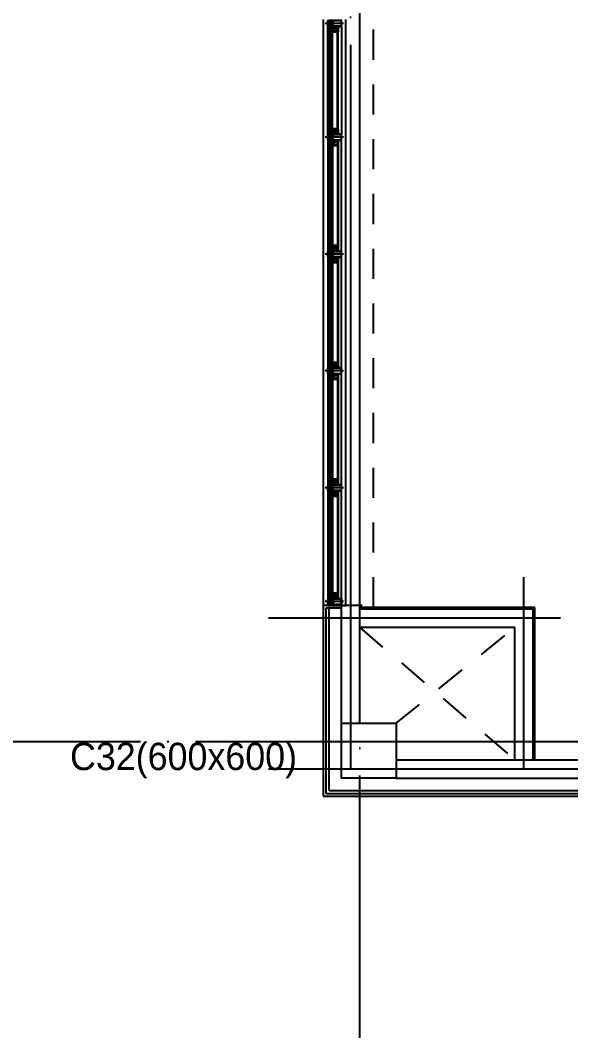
# Model space of a CAD drawing. Header units: millimetres. Extents: x -47382 to 204618, y -51045 to 127155.
# Drawn here: x 16681 to 22713, y 15202 to 26274 of the extents above; entities that cross this region are included whole.
import ezdxf
from ezdxf.enums import TextEntityAlignment as Align

# ---------------------------------------------------------------- set-up
doc = ezdxf.new("R2010")
doc.units = ezdxf.units.MM
doc.header["$LTSCALE"] = 300
doc.header["$MEASUREMENT"] = 0
doc.linetypes.add('CEN', pattern=[62, 60, -1, 0, -1])
doc.linetypes.add('HID', pattern=[2, 1.1, -0.9])
doc.layers.get('0').update_dxf_attribs({"linetype": 'CONTINUOUS'})
doc.layers.get('Defpoints').update_dxf_attribs({"color": 153, "linetype": 'CONTINUOUS'})
for name, color, linetype in [('A-CEN', 1, 'CEN'), ('A-CURTAIN', 4, 'HID'), ('A-FIN-TYP1', 6, 'CONTINUOUS'), ('A-FLOR-FLIN-TYP2', 8, 'CONTINUOUS'), ('A-FLOR-INSL', 8, 'CONTINUOUS'), ('A-OUT-FIN-TYP2', 4, 'CONTINUOUS'), ('A-PS-HID', 5, 'HID'), ('A-ST-AXIS-CEN', 252, 'CEN'), ('A-ST-COL', 2, 'CONTINUOUS'), ('A-ST-CONC', 2, 'CONTINUOUS'), ('A-WALL-MASN', 3, 'CONTINUOUS'), ('A-WIN', 4, 'CONTINUOUS')]:
    doc.layers.add(name, color=color, linetype=linetype)
doc.styles.add('돋움', font='')
doc.styles.get('돋움').set_extended_font_data('Dotum')

# ---------------------------------------------------------------- blocks, each defined once
blk = doc.blocks.new('aw-6400')
at = {"layer": 'A-WIN', "color": 4}
for p, q in [((32, 26), (32, 227)), ((1280, 26), (1280, 227)), ((2560, 26), (2560, 227)), ((3840, 26), (3840, 227)), ((5120, 26), (5120, 227)), ((6367, 26), (6367, 227)), ((1247, 200), (65, 200)), ((1247, 186), (65, 186)), ((87, 177), (85, 153)), ((87, 178), (1225, 178)), ((87, 178), (87, 156)), ((87, 173), (1225, 173)), ((87, 156), (87, 162)), ((87, 161), (1225, 161)), ((87, 156), (1225, 156)), ((104, 146), (104, 148)), ((1187, 148), (112, 148)), ((1225, 173), (1225, 178)), ((1225, 156), (1225, 162)), ((1312, 200), (6335, 200)), ((1312, 186), (6335, 186)), ((1335, 173), (1335, 178)), ((3785, 178), (1335, 178)), ((2505, 173), (1335, 173)), ((1335, 156), (1335, 162)), ((2505, 161), (1335, 161)), ((2505, 156), (1335, 156)), ((1373, 148), (2496, 148)), ((2505, 173), (2505, 178)), ((2505, 156), (2505, 162)), ((2615, 173), (2615, 178)), ((3785, 173), (2615, 173)), ((2615, 156), (2615, 162)), ((3785, 161), (2615, 161)), ((3785, 156), (2615, 156)), ((2624, 148), (3747, 148)), ((3785, 173), (3785, 178)), ((3785, 156), (3785, 162)), ((5065, 178), (3895, 178)), ((3895, 173), (3895, 178)), ((5065, 173), (3895, 173)), ((3895, 156), (3895, 162)), ((5065, 161), (3895, 161)), ((5065, 156), (3895, 156)), ((3933, 148), (5027, 148)), ((5065, 173), (5065, 178)), ((5065, 156), (5065, 162)), ((6313, 178), (5175, 178)), ((5175, 173), (5175, 178)), ((6313, 173), (5175, 173)), ((5175, 156), (5175, 162)), ((6313, 161), (5175, 161)), ((6313, 156), (5175, 156)), ((5213, 148), (6288, 148)), ((6296, 146), (6296, 148)), ((6313, 178), (6313, 156)), ((6313, 177), (6315, 153)), ((6313, 156), (6313, 162)), ((6405, 50), (6405, 200)), ((6410, 200), (6410, 0)), ((6410, 50), (6410, 200)), ((6410, 0), (-10, 0)), ((65, 50), (1247, 50)), ((1187, 90), (85, 90)), ((1187, 93), (125, 93)), ((1187, 85), (125, 85)), ((6335, 50), (1312, 50)), ((1373, 93), (2467, 93)), ((1373, 90), (2467, 90)), ((1373, 85), (2467, 85)), ((2653, 93), (3747, 93)), ((2653, 90), (3747, 90)), ((2653, 85), (3747, 85)), ((3933, 93), (5027, 93)), ((3933, 90), (5027, 90)), ((3933, 85), (5027, 85)), ((5213, 93), (6275, 93)), ((5213, 90), (6315, 90)), ((5213, 85), (6275, 85))]:
    blk.add_line(p, q, dxfattribs=at)
for points in [[(7, 198), (7, 189, 1), (9, 189), (9, 198, -0.414214), (9, 199), (38, 199, -0.414214), (39, 198), (39, 184), (37, 184), (37, 186), (35, 186), (35, 184, 0.414214), (36, 183), (40, 183, 0.414214), (41, 184), (41, 198, -0.414214), (42, 199), (63, 199, -0.414214), (64, 198), (64, 188, -0.414214), (63, 188), (54, 188), (54, 185, 1), (55, 185), (55, 186), (65, 186), (65, 200), (0, 200), (0, 199), (7, 199, -0.414214)], [(0, 146), (9, 146, -1), (9, 145), (8, 145), (8, 143), (14, 143), (14, 145), (13, 145, -1), (13, 146), (16, 146, -0.414214), (17, 145), (17, 143, 0.414214), (18, 143), (26, 143, 0.414214), (26, 143), (26, 157), (26, 158), (26, 158), (26, 185, 0.414214), (25, 186), (12, 186), (12, 185, -1), (10, 185), (10, 186), (0, 186), (0, 188), (5, 188, 0.414214), (5, 189), (5, 197, -1), (7, 197), (7, 189, 0.414214), (7, 188), (38, 188, -0.414214), (39, 187), (39, 185), (37, 185), (37, 186, 0.322823), (37, 186), (29, 186, 0.414214), (28, 186), (28, 170, 0.414214), (29, 169), (37, 169, 0.284079), (37, 169), (37, 170), (39, 170), (39, 162, -0.414214), (38, 161), (36, 161, -1), (36, 163), (36, 163, 0.414214), (37, 164), (37, 166, 0.414214), (36, 167), (29, 167, 0.414214), (28, 166), (28, 164, 0.414214), (29, 163), (29, 163, -1), (29, 161), (29, 161, 0.414214), (28, 161), (28, 154, 0.414214), (29, 154), (29, 154, -1), (29, 152), (29, 152, 0.414214), (28, 152), (28, 149, 0.414214), (29, 148), (36, 148, 0.414214), (37, 149), (37, 152, 0.414214), (36, 152), (36, 152, -1), (36, 154), (38, 154, -0.414214), (39, 153), (39, 143, 0.414214), (39, 143), (48, 143, 0.414214), (49, 143), (49, 144, 0.414214), (48, 145), (47, 145, -1), (47, 146), (52, 146, -1), (52, 145), (51, 145), (51, 143), (57, 143), (57, 145), (56, 145, -1), (56, 146), (65, 146), (65, 50), (0, 50)], [(14, 144, -0.414214), (13, 143), (9, 143, -0.414214), (8, 144), (8, 144, -0.414214), (9, 145), (10, 145, 0.696601), (10, 146), (0, 146), (0, 179, -0.414214), (1, 180), (8, 180), (8, 186), (10, 186), (10, 179, -0.414214), (9, 178), (2, 178), (2, 149), (16, 149), (16, 146), (13, 146, 0.696601), (13, 145), (13, 145, -0.414214), (14, 144)], [(29, 145), (29, 141, -0.414214), (28, 141), (3, 141, 0.414214), (2, 140), (2, 53, 0.414214), (3, 52), (62, 52, 0.414214), (62, 53), (62, 140, 0.414214), (62, 141), (37, 141, -0.414214), (36, 141), (36, 145, 0.414214), (36, 145), (29, 145, 0.414214)], [(51, 144, 0.414214), (52, 143), (56, 143, 0.414214), (57, 144), (57, 144, 0.414214), (56, 145), (55, 145, -0.696601), (55, 146), (65, 146), (65, 179, 0.414214), (64, 180), (57, 180), (57, 186), (55, 186), (55, 179, 0.414214), (56, 178), (63, 178), (63, 149), (49, 149), (49, 146), (52, 146, -0.696601), (52, 145), (52, 145, 0.414214), (51, 144)], [(125, 90), (122, 90, 1), (122, 89), (123, 89), (123, 87), (115, 87), (115, 89), (117, 89, 1), (117, 90), (113, 90), (113, 87), (86, 87, -0.414213), (85, 88), (85, 132, 0.414213), (84, 132), (82, 132, 1), (82, 131), (83, 131), (83, 129, -0.414214), (82, 128), (76, 128, -0.414214), (76, 129), (76, 131), (76, 131, 1), (76, 132), (76, 132), (76, 138), (76, 138, 1), (76, 139), (76, 139), (76, 141, -0.414214), (76, 141), (82, 141, -0.414214), (83, 141), (83, 139), (82, 139, 1), (82, 138), (84, 138, 0.414214), (85, 138), (85, 146), (81, 146, 0.414214), (81, 145), (81, 145, 0.414214), (81, 145), (83, 145), (83, 143), (76, 143), (76, 145), (77, 145, 1), (77, 146), (74, 146), (74, 135), (74, 135), (74, 135), (74, 130, -0.414214), (73, 129), (68, 129), (68, 121), (66, 121, 0.414214), (65, 120, 0.414214), (66, 119), (68, 119), (68, 93), (66, 93, 0.414214), (65, 92, 0.414214), (66, 91), (68, 91), (68, 85), (125, 85)], [(1187, 90), (1191, 90, -1), (1191, 89), (1189, 89), (1189, 87), (1197, 87), (1197, 89), (1196, 89, -1), (1196, 90), (1199, 90), (1199, 87), (1227, 87, 0.414213), (1228, 88), (1228, 132, -0.414213), (1228, 132), (1230, 132, -1), (1230, 131), (1230, 131), (1230, 129, 0.414214), (1230, 128), (1236, 128, 0.414214), (1237, 129), (1237, 131), (1236, 131, -1), (1236, 132), (1237, 132), (1237, 138), (1236, 138, -1), (1236, 139), (1237, 139), (1237, 141, 0.414214), (1236, 141), (1230, 141, 0.414214), (1230, 141), (1230, 139), (1230, 139, -1), (1230, 138), (1228, 138, -0.414214), (1228, 138), (1228, 146), (1231, 146, -0.414214), (1232, 145), (1232, 145, -0.414214), (1231, 145), (1230, 145), (1230, 143), (1237, 143), (1237, 145), (1235, 145, -1), (1235, 146), (1239, 146), (1239, 135), (1239, 135), (1239, 135), (1239, 130, 0.414214), (1239, 129), (1244, 129), (1244, 121), (1246, 121, -0.414214), (1247, 120, -0.414214), (1246, 119), (1244, 119), (1244, 93), (1246, 93, -0.414214), (1247, 92, -0.414214), (1246, 91), (1244, 91), (1244, 85), (1187, 85)], [(1261, 144, -0.414214), (1261, 143), (1256, 143, -0.414214), (1256, 144), (1256, 144, -0.414214), (1256, 145), (1257, 145, 0.696601), (1257, 146), (1247, 146), (1247, 179, -0.414214), (1248, 180), (1255, 180), (1255, 186), (1257, 186), (1257, 179, -0.414214), (1256, 178), (1250, 178), (1250, 149), (1263, 149), (1263, 146), (1260, 146, 0.696601), (1260, 145), (1261, 145, -0.414214), (1261, 144)], [(1299, 144, 0.414214), (1299, 143), (1304, 143, 0.414214), (1304, 144), (1304, 144, 0.414214), (1304, 145), (1303, 145, -0.696601), (1303, 146), (1312, 146), (1312, 179, 0.414214), (1312, 180), (1305, 180), (1305, 186), (1303, 186), (1303, 179, 0.414214), (1304, 178), (1311, 178), (1311, 149), (1297, 149), (1297, 146), (1300, 146, -0.696601), (1300, 145), (1299, 145, 0.414214), (1299, 144)], [(1373, 90), (1369, 90, 1), (1369, 89), (1371, 89), (1371, 87), (1363, 87), (1363, 89), (1364, 89, 1), (1364, 90), (1361, 90), (1361, 87), (1333, 87, -0.414213), (1332, 88), (1332, 132, 0.414213), (1332, 132), (1330, 132, 1), (1330, 131), (1330, 131), (1330, 129, -0.414214), (1330, 128), (1324, 128, -0.414214), (1323, 129), (1323, 131), (1324, 131, 1), (1324, 132), (1323, 132), (1323, 138), (1324, 138, 1), (1324, 139), (1323, 139), (1323, 141, -0.414214), (1324, 141), (1330, 141, -0.414214), (1330, 141), (1330, 139), (1330, 139, 1), (1330, 138), (1332, 138, 0.414214), (1332, 138), (1332, 146), (1329, 146, 0.414214), (1328, 145), (1328, 145, 0.414214), (1329, 145), (1330, 145), (1330, 143), (1323, 143), (1323, 145), (1325, 145, 1), (1325, 146), (1321, 146), (1321, 135), (1321, 135), (1321, 135), (1321, 130, -0.414214), (1321, 129), (1316, 129), (1316, 121), (1314, 121, 0.414214), (1312, 120, 0.414214), (1314, 119), (1316, 119), (1316, 93), (1314, 93, 0.414214), (1312, 92, 0.414214), (1314, 91), (1316, 91), (1316, 85), (1373, 85)], [(2467, 90), (2471, 90, -1), (2471, 89), (2469, 89), (2469, 87), (2477, 87), (2477, 89), (2476, 89, -1), (2476, 90), (2479, 90), (2479, 87), (2507, 87, 0.414213), (2508, 88), (2508, 132, -0.414213), (2508, 132), (2510, 132, -1), (2510, 131), (2510, 131), (2510, 129, 0.414214), (2510, 128), (2516, 128, 0.414214), (2517, 129), (2517, 131), (2516, 131, -1), (2516, 132), (2517, 132), (2517, 138), (2516, 138, -1), (2516, 139), (2517, 139), (2517, 141, 0.414214), (2516, 141), (2510, 141, 0.414214), (2510, 141), (2510, 139), (2510, 139, -1), (2510, 138), (2508, 138, -0.414214), (2508, 138), (2508, 146), (2511, 146, -0.414214), (2512, 145), (2512, 145, -0.414214), (2511, 145), (2510, 145), (2510, 143), (2517, 143), (2517, 145), (2515, 145, -1), (2515, 146), (2519, 146), (2519, 135), (2519, 135), (2519, 135), (2519, 130, 0.414214), (2519, 129), (2524, 129), (2524, 121), (2526, 121, -0.414214), (2527, 120, -0.414214), (2526, 119), (2524, 119), (2524, 93), (2526, 93, -0.414214), (2527, 92, -0.414214), (2526, 91), (2524, 91), (2524, 85), (2467, 85)], [(2541, 144, -0.414214), (2541, 143), (2536, 143, -0.414214), (2536, 144), (2536, 144, -0.414214), (2536, 145), (2537, 145, 0.696601), (2537, 146), (2527, 146), (2527, 179, -0.414214), (2528, 180), (2535, 180), (2535, 186), (2537, 186), (2537, 179, -0.414214), (2536, 178), (2530, 178), (2530, 149), (2543, 149), (2543, 146), (2540, 146, 0.696601), (2540, 145), (2541, 145, -0.414214), (2541, 144)], [(2579, 144, 0.414214), (2579, 143), (2584, 143, 0.414214), (2584, 144), (2584, 144, 0.414214), (2584, 145), (2583, 145, -0.696601), (2583, 146), (2592, 146), (2592, 179, 0.414214), (2592, 180), (2585, 180), (2585, 186), (2583, 186), (2583, 179, 0.414214), (2584, 178), (2590, 178), (2590, 149), (2577, 149), (2577, 146), (2580, 146, -0.696601), (2580, 145), (2579, 145, 0.414214), (2579, 144)], [(2653, 90), (2649, 90, 1), (2649, 89), (2651, 89), (2651, 87), (2643, 87), (2643, 89), (2644, 89, 1), (2644, 90), (2641, 90), (2641, 87), (2613, 87, -0.414213), (2612, 88), (2612, 132, 0.414213), (2612, 132), (2610, 132, 1), (2610, 131), (2610, 131), (2610, 129, -0.414214), (2610, 128), (2604, 128, -0.414214), (2603, 129), (2603, 131), (2604, 131, 1), (2604, 132), (2603, 132), (2603, 138), (2604, 138, 1), (2604, 139), (2603, 139), (2603, 141, -0.414214), (2604, 141), (2610, 141, -0.414214), (2610, 141), (2610, 139), (2610, 139, 1), (2610, 138), (2612, 138, 0.414214), (2612, 138), (2612, 146), (2609, 146, 0.414214), (2608, 145), (2608, 145, 0.414214), (2609, 145), (2610, 145), (2610, 143), (2603, 143), (2603, 145), (2605, 145, 1), (2605, 146), (2601, 146), (2601, 135), (2601, 135), (2601, 135), (2601, 130, -0.414214), (2601, 129), (2596, 129), (2596, 121), (2594, 121, 0.414214), (2592, 120, 0.414214), (2594, 119), (2596, 119), (2596, 93), (2594, 93, 0.414214), (2592, 92, 0.414214), (2594, 91), (2596, 91), (2596, 85), (2653, 85)], [(3747, 90), (3751, 90, -1), (3751, 89), (3749, 89), (3749, 87), (3757, 87), (3757, 89), (3756, 89, -1), (3756, 90), (3759, 90), (3759, 87), (3787, 87, 0.414213), (3788, 88), (3788, 132, -0.414213), (3788, 132), (3790, 132, -1), (3790, 131), (3790, 131), (3790, 129, 0.414214), (3790, 128), (3796, 128, 0.414214), (3797, 129), (3797, 131), (3796, 131, -1), (3796, 132), (3797, 132), (3797, 138), (3796, 138, -1), (3796, 139), (3797, 139), (3797, 141, 0.414214), (3796, 141), (3790, 141, 0.414214), (3790, 141), (3790, 139), (3790, 139, -1), (3790, 138), (3788, 138, -0.414214), (3788, 138), (3788, 146), (3791, 146, -0.414214), (3792, 145), (3792, 145, -0.414214), (3791, 145), (3790, 145), (3790, 143), (3797, 143), (3797, 145), (3795, 145, -1), (3795, 146), (3799, 146), (3799, 135), (3799, 135), (3799, 135), (3799, 130, 0.414214), (3799, 129), (3804, 129), (3804, 121), (3806, 121, -0.414214), (3807, 120, -0.414214), (3806, 119), (3804, 119), (3804, 93), (3806, 93, -0.414214), (3807, 92, -0.414214), (3806, 91), (3804, 91), (3804, 85), (3747, 85)], [(3821, 144, -0.414214), (3821, 143), (3816, 143, -0.414214), (3816, 144), (3816, 144, -0.414214), (3816, 145), (3817, 145, 0.696601), (3817, 146), (3807, 146), (3807, 179, -0.414214), (3808, 180), (3815, 180), (3815, 186), (3817, 186), (3817, 179, -0.414214), (3816, 178), (3810, 178), (3810, 149), (3823, 149), (3823, 146), (3820, 146, 0.696601), (3820, 145), (3821, 145, -0.414214), (3821, 144)], [(3859, 144, 0.414214), (3859, 143), (3864, 143, 0.414214), (3864, 144), (3864, 144, 0.414214), (3864, 145), (3863, 145, -0.696601), (3863, 146), (3872, 146), (3872, 179, 0.414214), (3872, 180), (3865, 180), (3865, 186), (3863, 186), (3863, 179, 0.414214), (3864, 178), (3870, 178), (3870, 149), (3857, 149), (3857, 146), (3860, 146, -0.696601), (3860, 145), (3859, 145, 0.414214), (3859, 144)], [(3933, 90), (3929, 90, 1), (3929, 89), (3931, 89), (3931, 87), (3923, 87), (3923, 89), (3924, 89, 1), (3924, 90), (3921, 90), (3921, 87), (3893, 87, -0.414213), (3892, 88), (3892, 132, 0.414213), (3892, 132), (3890, 132, 1), (3890, 131), (3890, 131), (3890, 129, -0.414214), (3890, 128), (3884, 128, -0.414214), (3883, 129), (3883, 131), (3884, 131, 1), (3884, 132), (3883, 132), (3883, 138), (3884, 138, 1), (3884, 139), (3883, 139), (3883, 141, -0.414214), (3884, 141), (3890, 141, -0.414214), (3890, 141), (3890, 139), (3890, 139, 1), (3890, 138), (3892, 138, 0.414214), (3892, 138), (3892, 146), (3889, 146, 0.414214), (3888, 145), (3888, 145, 0.414214), (3889, 145), (3890, 145), (3890, 143), (3883, 143), (3883, 145), (3885, 145, 1), (3885, 146), (3881, 146), (3881, 135), (3881, 135), (3881, 135), (3881, 130, -0.414214), (3881, 129), (3876, 129), (3876, 121), (3874, 121, 0.414214), (3872, 120, 0.414214), (3874, 119), (3876, 119), (3876, 93), (3874, 93, 0.414214), (3872, 92, 0.414214), (3874, 91), (3876, 91), (3876, 85), (3933, 85)], [(5027, 90), (5031, 90, -1), (5031, 89), (5029, 89), (5029, 87), (5037, 87), (5037, 89), (5036, 89, -1), (5036, 90), (5039, 90), (5039, 87), (5067, 87, 0.414213), (5068, 88), (5068, 132, -0.414213), (5068, 132), (5070, 132, -1), (5070, 131), (5070, 131), (5070, 129, 0.414214), (5070, 128), (5076, 128, 0.414214), (5077, 129), (5077, 131), (5076, 131, -1), (5076, 132), (5077, 132), (5077, 138), (5076, 138, -1), (5076, 139), (5077, 139), (5077, 141, 0.414214), (5076, 141), (5070, 141, 0.414214), (5070, 141), (5070, 139), (5070, 139, -1), (5070, 138), (5068, 138, -0.414214), (5068, 138), (5068, 146), (5071, 146, -0.414214), (5072, 145), (5072, 145, -0.414214), (5071, 145), (5070, 145), (5070, 143), (5077, 143), (5077, 145), (5075, 145, -1), (5075, 146), (5079, 146), (5079, 135), (5079, 135), (5079, 135), (5079, 130, 0.414214), (5079, 129), (5084, 129), (5084, 121), (5086, 121, -0.414214), (5087, 120, -0.414214), (5086, 119), (5084, 119), (5084, 93), (5086, 93, -0.414214), (5087, 92, -0.414214), (5086, 91), (5084, 91), (5084, 85), (5027, 85)], [(5101, 144, -0.414214), (5101, 143), (5096, 143, -0.414214), (5096, 144), (5096, 144, -0.414214), (5096, 145), (5097, 145, 0.696601), (5097, 146), (5087, 146), (5087, 179, -0.414214), (5088, 180), (5095, 180), (5095, 186), (5097, 186), (5097, 179, -0.414214), (5096, 178), (5090, 178), (5090, 149), (5103, 149), (5103, 146), (5100, 146, 0.696601), (5100, 145), (5101, 145, -0.414214), (5101, 144)], [(5139, 144, 0.414214), (5139, 143), (5144, 143, 0.414214), (5144, 144), (5144, 144, 0.414214), (5144, 145), (5143, 145, -0.696601), (5143, 146), (5152, 146), (5152, 179, 0.414214), (5152, 180), (5145, 180), (5145, 186), (5143, 186), (5143, 179, 0.414214), (5144, 178), (5150, 178), (5150, 149), (5137, 149), (5137, 146), (5140, 146, -0.696601), (5140, 145), (5139, 145, 0.414214), (5139, 144)], [(5213, 90), (5209, 90, 1), (5209, 89), (5211, 89), (5211, 87), (5203, 87), (5203, 89), (5204, 89, 1), (5204, 90), (5201, 90), (5201, 87), (5173, 87, -0.414213), (5172, 88), (5172, 132, 0.414213), (5172, 132), (5170, 132, 1), (5170, 131), (5170, 131), (5170, 129, -0.414214), (5170, 128), (5164, 128, -0.414214), (5163, 129), (5163, 131), (5164, 131, 1), (5164, 132), (5163, 132), (5163, 138), (5164, 138, 1), (5164, 139), (5163, 139), (5163, 141, -0.414214), (5164, 141), (5170, 141, -0.414214), (5170, 141), (5170, 139), (5170, 139, 1), (5170, 138), (5172, 138, 0.414214), (5172, 138), (5172, 146), (5169, 146, 0.414214), (5168, 145), (5168, 145, 0.414214), (5169, 145), (5170, 145), (5170, 143), (5163, 143), (5163, 145), (5165, 145, 1), (5165, 146), (5161, 146), (5161, 135), (5161, 135), (5161, 135), (5161, 130, -0.414214), (5161, 129), (5156, 129), (5156, 121), (5154, 121, 0.414214), (5152, 120, 0.414214), (5154, 119), (5156, 119), (5156, 93), (5154, 93, 0.414214), (5152, 92, 0.414214), (5154, 91), (5156, 91), (5156, 85), (5213, 85)], [(6275, 90), (6278, 90, -1), (6278, 89), (6277, 89), (6277, 87), (6285, 87), (6285, 89), (6283, 89, -1), (6283, 90), (6287, 90), (6287, 87), (6314, 87, 0.414213), (6315, 88), (6315, 132, -0.414213), (6316, 132), (6318, 132, -1), (6318, 131), (6317, 131), (6317, 129, 0.414214), (6318, 128), (6324, 128, 0.414214), (6324, 129), (6324, 131), (6324, 131, -1), (6324, 132), (6324, 132), (6324, 138), (6324, 138, -1), (6324, 139), (6324, 139), (6324, 141, 0.414214), (6324, 141), (6318, 141, 0.414214), (6317, 141), (6317, 139), (6318, 139, -1), (6318, 138), (6316, 138, -0.414214), (6315, 138), (6315, 146), (6319, 146, -0.414214), (6319, 145), (6319, 145, -0.414214), (6319, 145), (6317, 145), (6317, 143), (6324, 143), (6324, 145), (6323, 145, -1), (6323, 146), (6326, 146), (6326, 135), (6326, 135), (6326, 135), (6326, 130, 0.414214), (6327, 129), (6332, 129), (6332, 121), (6334, 121, -0.414214), (6335, 120, -0.414214), (6334, 119), (6332, 119), (6332, 93), (6334, 93, -0.414214), (6335, 92, -0.414214), (6334, 91), (6332, 91), (6332, 85), (6275, 85)], [(6393, 198), (6393, 189, -1), (6391, 189), (6391, 198, 0.414214), (6391, 199), (6362, 199, 0.414214), (6361, 198), (6361, 184), (6363, 184), (6363, 186), (6365, 186), (6365, 184, -0.414214), (6364, 183), (6360, 183, -0.414214), (6359, 184), (6359, 198, 0.414214), (6358, 199), (6337, 199, 0.414214), (6336, 198), (6336, 188, 0.414214), (6337, 188), (6346, 188), (6346, 185, -1), (6345, 185), (6345, 186), (6335, 186), (6335, 200), (6400, 200), (6400, 199), (6393, 199, 0.414214)], [(6400, 146), (6391, 146, 1), (6391, 145), (6392, 145), (6392, 143), (6386, 143), (6386, 145), (6387, 145, 1), (6387, 146), (6383, 146, 0.414214), (6383, 145), (6383, 143, -0.414214), (6382, 143), (6374, 143, -0.414214), (6374, 143), (6374, 157), (6374, 158), (6374, 158), (6374, 185, -0.414214), (6375, 186), (6388, 186), (6388, 185, 1), (6390, 185), (6390, 186), (6400, 186), (6400, 188), (6395, 188, -0.414214), (6395, 189), (6395, 197, 1), (6393, 197), (6393, 189, -0.414214), (6393, 188), (6362, 188, 0.414214), (6361, 187), (6361, 185), (6363, 185), (6363, 186, -0.322823), (6363, 186), (6371, 186, -0.414214), (6372, 186), (6372, 170, -0.414214), (6371, 169), (6363, 169, -0.284079), (6363, 169), (6363, 170), (6361, 170), (6361, 162, 0.414214), (6361, 161), (6364, 161, 1), (6364, 163), (6363, 163, -0.414214), (6363, 164), (6363, 166, -0.414214), (6364, 167), (6371, 167, -0.414214), (6372, 166), (6372, 164, -0.414214), (6371, 163), (6371, 163, 1), (6371, 161), (6371, 161, -0.414214), (6372, 161), (6372, 154, -0.414214), (6371, 154), (6371, 154, 1), (6371, 152), (6371, 152, -0.414214), (6372, 152), (6372, 149, -0.414214), (6371, 148), (6364, 148, -0.414214), (6363, 149), (6363, 152, -0.414214), (6363, 152), (6364, 152, 1), (6364, 154), (6361, 154, 0.414214), (6361, 153), (6361, 143, -0.414214), (6360, 143), (6351, 143, -0.414214), (6351, 143), (6351, 144, -0.414214), (6351, 145), (6353, 145, 1), (6353, 146), (6348, 146, 1), (6348, 145), (6349, 145), (6349, 143), (6343, 143), (6343, 145), (6344, 145, 1), (6344, 146), (6335, 146), (6335, 50), (6400, 50)], [(6349, 144, -0.414214), (6348, 143), (6344, 143, -0.414214), (6343, 144), (6343, 144, -0.414214), (6344, 145), (6345, 145, 0.696601), (6345, 146), (6335, 146), (6335, 179, -0.414214), (6336, 180), (6343, 180), (6343, 186), (6345, 186), (6345, 179, -0.414214), (6344, 178), (6337, 178), (6337, 149), (6351, 149), (6351, 146), (6348, 146, 0.696601), (6348, 145), (6348, 145, -0.414214), (6349, 144)], [(6371, 145), (6371, 141, 0.414214), (6372, 141), (6397, 141, -0.414214), (6397, 140), (6397, 53, -0.414214), (6397, 52), (6338, 52, -0.414214), (6337, 53), (6337, 140, -0.414214), (6338, 141), (6363, 141, 0.414214), (6363, 141), (6363, 145, -0.414214), (6364, 145), (6371, 145, -0.414214)], [(6386, 144, 0.414214), (6387, 143), (6391, 143, 0.414214), (6392, 144), (6392, 144, 0.414214), (6391, 145), (6390, 145, -0.696601), (6390, 146), (6400, 146), (6400, 179, 0.414214), (6399, 180), (6392, 180), (6392, 186), (6390, 186), (6390, 179, 0.414214), (6391, 178), (6398, 178), (6398, 149), (6384, 149), (6384, 146), (6387, 146, -0.696601), (6387, 145), (6387, 145, 0.414214), (6386, 144)]]:
    blk.add_lwpolyline(points, format="xyb", close=True, dxfattribs=at)
for points in [[(70, 126), (83, 126), (83, 87), (70, 87)], [(87, 177), (87, 153), (85, 153), (85, 177)], [(123, 95), (113, 95), (113, 146), (123, 146)], [(1189, 95), (1199, 95), (1199, 146), (1189, 146)], [(1225, 177), (1225, 153), (1228, 153), (1228, 177)], [(1242, 126), (1230, 126), (1230, 87), (1242, 87)], [(1318, 126), (1330, 126), (1330, 87), (1318, 87)], [(1335, 177), (1335, 153), (1332, 153), (1332, 177)], [(1371, 95), (1361, 95), (1361, 146), (1371, 146)], [(2469, 95), (2479, 95), (2479, 146), (2469, 146)], [(2505, 177), (2505, 153), (2508, 153), (2508, 177)], [(2522, 126), (2510, 126), (2510, 87), (2522, 87)], [(2598, 126), (2610, 126), (2610, 87), (2598, 87)], [(2615, 177), (2615, 153), (2612, 153), (2612, 177)], [(2651, 95), (2641, 95), (2641, 146), (2651, 146)], [(3749, 95), (3759, 95), (3759, 146), (3749, 146)], [(3785, 177), (3785, 153), (3788, 153), (3788, 177)], [(3802, 126), (3790, 126), (3790, 87), (3802, 87)], [(3878, 126), (3890, 126), (3890, 87), (3878, 87)], [(3895, 177), (3895, 153), (3892, 153), (3892, 177)], [(3931, 95), (3921, 95), (3921, 146), (3931, 146)], [(5029, 95), (5039, 95), (5039, 146), (5029, 146)], [(5065, 177), (5065, 153), (5068, 153), (5068, 177)], [(5082, 126), (5070, 126), (5070, 87), (5082, 87)], [(5158, 126), (5170, 126), (5170, 87), (5158, 87)], [(5175, 177), (5175, 153), (5172, 153), (5172, 177)], [(5211, 95), (5201, 95), (5201, 146), (5211, 146)], [(6277, 95), (6287, 95), (6287, 146), (6277, 146)], [(6313, 177), (6313, 153), (6315, 153), (6315, 177)], [(6330, 126), (6317, 126), (6317, 87), (6330, 87)]]:
    blk.add_lwpolyline(points, close=True, dxfattribs=at)
for points in [[(112, 148), (112, 148, 1), (110, 148), (110, 148), (106, 148), (106, 148), (106, 148), (99, 148), (99, 153), (85, 153), (85, 155), (84, 155), (84, 153), (81, 153), (81, 168), (84, 168), (84, 166), (85, 166), (85, 169), (81, 169), (81, 178), (77, 178, 0.414214), (77, 178), (77, 177, 0.414214), (77, 177), (79, 177), (79, 167), (76, 167), (76, 164, 0.414214), (77, 164), (77, 164, 0.414214), (78, 164), (78, 165), (79, 165), (79, 164), (79, 161), (76, 161), (76, 157, 0.414214), (77, 156), (77, 156, 0.414214), (78, 157), (78, 159), (79, 159), (79, 151), (97, 151), (97, 145, 0.414214), (97, 144, 0.414214), (98, 145), (98, 145, -0.414214), (98, 146, -0.414214), (99, 145), (99, 139, -0.414214), (98, 139, -0.414214), (98, 139), (98, 140, 0.414214), (97, 141, 0.414214), (97, 140), (97, 137), (103, 137, 0.414214), (103, 137), (103, 139, 1), (102, 139, -0.414214), (102, 139), (102, 139, -0.414214), (101, 140), (101, 145, -0.414214), (102, 146), (102, 146, -0.414214), (102, 145, 1), (103, 145, -0.414214), (104, 146), (108, 146, -0.414214), (109, 145, 1), (110, 145, -0.414214), (110, 146), (110, 146, -0.414214), (111, 145), (111, 140, -0.414214), (110, 139), (110, 139, -0.414214), (110, 139, 1), (109, 139), (109, 137, 0.414214), (109, 137), (111, 137), (111, 128), (106, 128), (106, 124), (108, 124), (108, 126), (111, 126), (111, 106), (108, 106), (108, 109), (106, 109), (106, 104), (111, 104), (111, 95), (106, 95), (106, 93), (125, 93), (125, 148), (112, 148)], [(1201, 148), (1201, 148, -1), (1202, 148), (1202, 148), (1206, 148), (1206, 148), (1207, 148), (1214, 148), (1214, 153), (1228, 153), (1228, 155), (1229, 155), (1229, 153), (1231, 153), (1231, 168), (1229, 168), (1229, 166), (1228, 166), (1228, 169), (1231, 169), (1231, 178), (1235, 178, -0.414214), (1235, 178), (1235, 177, -0.414214), (1235, 177), (1233, 177), (1233, 167), (1236, 167), (1236, 164, -0.414214), (1236, 164), (1235, 164, -0.414214), (1235, 164), (1235, 165), (1233, 165), (1233, 164), (1233, 161), (1236, 161), (1236, 157, -0.414214), (1236, 156), (1235, 156, -0.414214), (1235, 157), (1235, 159), (1233, 159), (1233, 151), (1216, 151), (1216, 145, -0.414214), (1215, 144, -0.414214), (1215, 145), (1215, 145, 0.414214), (1214, 146, 0.414214), (1213, 145), (1213, 139, 0.414214), (1214, 139, 0.414214), (1215, 139), (1215, 140, -0.414214), (1215, 141, -0.414214), (1216, 140), (1216, 137), (1210, 137, -0.414214), (1209, 137), (1209, 139, -1), (1210, 139, 0.414214), (1211, 139), (1211, 139, 0.414214), (1211, 140), (1211, 145, 0.414214), (1211, 146), (1211, 146, 0.414214), (1210, 145, -1), (1209, 145, 0.414214), (1209, 146), (1204, 146, 0.414214), (1204, 145, -1), (1203, 145, 0.414214), (1202, 146), (1202, 146, 0.414214), (1201, 145), (1201, 140, 0.414214), (1202, 139), (1202, 139, 0.414214), (1203, 139, -1), (1204, 139), (1204, 137, -0.414214), (1203, 137), (1201, 137), (1201, 128), (1206, 128), (1206, 124), (1204, 124), (1204, 126), (1201, 126), (1201, 106), (1204, 106), (1204, 109), (1206, 109), (1206, 104), (1201, 104), (1201, 95), (1206, 95), (1206, 93), (1187, 93), (1187, 148), (1201, 148)], [(1280, 200), (1247, 200), (1247, 199), (1254, 199, -0.414214), (1255, 198), (1255, 189, 1), (1256, 189), (1256, 198, -0.414214), (1257, 199), (1304, 199), (1304, 189, 1), (1305, 189), (1305, 198, -0.414214), (1306, 199), (1312, 199), (1312, 200), (1280, 200)], [(1312, 50), (1247, 50), (1247, 146), (1256, 146, -1), (1256, 145), (1256, 145), (1256, 143), (1262, 143), (1262, 145), (1261, 145, -1), (1261, 146), (1264, 146, -0.414214), (1264, 145), (1264, 143, 0.414214), (1265, 143), (1273, 143, 0.414214), (1274, 143), (1274, 157), (1274, 158), (1274, 158), (1274, 185, 0.414214), (1273, 186), (1259, 186), (1259, 185, -1), (1258, 185), (1258, 186), (1247, 186), (1247, 188), (1252, 188, 0.414214), (1253, 189), (1253, 197, -1), (1254, 197), (1254, 189, 0.414214), (1255, 188), (1280, 188), (1305, 188, 0.414214), (1306, 189), (1306, 197, -1), (1307, 197), (1307, 189, 0.414214), (1308, 188), (1312, 188), (1312, 186), (1302, 186), (1302, 185, -1), (1301, 185), (1301, 186), (1287, 186, 0.414214), (1286, 185), (1286, 158), (1286, 158), (1286, 157), (1286, 143, 0.414214), (1287, 143), (1295, 143, 0.414214), (1296, 143), (1296, 145, -0.414214), (1296, 146), (1299, 146, -1), (1299, 145), (1298, 145), (1298, 143), (1305, 143), (1305, 145), (1304, 145, -1), (1304, 146), (1312, 146), (1312, 50)], [(1280, 145), (1277, 145, 0.414214), (1276, 145), (1276, 141, -0.414214), (1276, 141), (1251, 141, 0.414214), (1250, 140), (1250, 52), (1310, 52), (1310, 140, 0.414214), (1310, 141), (1284, 141, -0.414214), (1284, 141), (1284, 145, 0.414214), (1283, 145), (1280, 145)], [(1280, 167), (1276, 167, 0.414214), (1276, 166), (1276, 164, 0.414214), (1276, 163), (1276, 163, -1), (1276, 161), (1276, 161, 0.414214), (1276, 161), (1276, 154, 0.414214), (1276, 154), (1276, 154, -1), (1276, 152), (1276, 152, 0.414214), (1276, 152), (1276, 149, 0.414214), (1276, 148), (1280, 148)], [(1280, 167), (1284, 167, -0.414214), (1284, 166), (1284, 164, -0.414214), (1284, 163), (1284, 163, 1), (1284, 161), (1284, 161, -0.414214), (1284, 161), (1284, 154, -0.414214), (1284, 154), (1284, 154, 1), (1284, 152), (1284, 152, -0.414214), (1284, 152), (1284, 149, -0.414214), (1284, 148), (1280, 148)], [(1359, 148), (1359, 148, 1), (1358, 148), (1358, 148), (1354, 148), (1354, 148), (1353, 148), (1346, 148), (1346, 153), (1332, 153), (1332, 155), (1331, 155), (1331, 153), (1329, 153), (1329, 168), (1331, 168), (1331, 166), (1332, 166), (1332, 169), (1329, 169), (1329, 178), (1325, 178, 0.414214), (1325, 178), (1325, 177, 0.414214), (1325, 177), (1327, 177), (1327, 167), (1324, 167), (1324, 164, 0.414214), (1324, 164), (1325, 164, 0.414214), (1325, 164), (1325, 165), (1327, 165), (1327, 164), (1327, 161), (1324, 161), (1324, 157, 0.414214), (1324, 156), (1325, 156, 0.414214), (1325, 157), (1325, 159), (1327, 159), (1327, 151), (1344, 151), (1344, 145, 0.414214), (1345, 144, 0.414214), (1345, 145), (1345, 145, -0.414214), (1346, 146, -0.414214), (1347, 145), (1347, 139, -0.414214), (1346, 139, -0.414214), (1345, 139), (1345, 140, 0.414214), (1345, 141, 0.414214), (1344, 140), (1344, 137), (1350, 137, 0.414214), (1351, 137), (1351, 139, 1), (1350, 139, -0.414214), (1349, 139), (1349, 139, -0.414214), (1349, 140), (1349, 145, -0.414214), (1349, 146), (1349, 146, -0.414214), (1350, 145, 1), (1351, 145, -0.414214), (1351, 146), (1356, 146, -0.414214), (1356, 145, 1), (1357, 145, -0.414214), (1358, 146), (1358, 146, -0.414214), (1359, 145), (1359, 140, -0.414214), (1358, 139), (1358, 139, -0.414214), (1357, 139, 1), (1356, 139), (1356, 137, 0.414214), (1357, 137), (1359, 137), (1359, 128), (1354, 128), (1354, 124), (1356, 124), (1356, 126), (1359, 126), (1359, 106), (1356, 106), (1356, 109), (1354, 109), (1354, 104), (1359, 104), (1359, 95), (1354, 95), (1354, 93), (1373, 93), (1373, 148), (1359, 148)], [(2481, 148), (2481, 148, -1), (2482, 148), (2482, 148), (2486, 148), (2486, 148), (2487, 148), (2494, 148), (2494, 153), (2508, 153), (2508, 155), (2509, 155), (2509, 153), (2511, 153), (2511, 168), (2509, 168), (2509, 166), (2508, 166), (2508, 169), (2511, 169), (2511, 178), (2515, 178, -0.414214), (2515, 178), (2515, 177, -0.414214), (2515, 177), (2513, 177), (2513, 167), (2516, 167), (2516, 164, -0.414214), (2516, 164), (2515, 164, -0.414214), (2515, 164), (2515, 165), (2513, 165), (2513, 164), (2513, 161), (2516, 161), (2516, 157, -0.414214), (2516, 156), (2515, 156, -0.414214), (2515, 157), (2515, 159), (2513, 159), (2513, 151), (2496, 151), (2496, 145, -0.414214), (2495, 144, -0.414214), (2495, 145), (2495, 145, 0.414214), (2494, 146, 0.414214), (2493, 145), (2493, 139, 0.414214), (2494, 139, 0.414214), (2495, 139), (2495, 140, -0.414214), (2495, 141, -0.414214), (2496, 140), (2496, 137), (2490, 137, -0.414214), (2489, 137), (2489, 139, -1), (2490, 139, 0.414214), (2491, 139), (2491, 139, 0.414214), (2491, 140), (2491, 145, 0.414214), (2491, 146), (2491, 146, 0.414214), (2490, 145, -1), (2489, 145, 0.414214), (2489, 146), (2484, 146, 0.414214), (2484, 145, -1), (2483, 145, 0.414214), (2482, 146), (2482, 146, 0.414214), (2481, 145), (2481, 140, 0.414214), (2482, 139), (2482, 139, 0.414214), (2483, 139, -1), (2484, 139), (2484, 137, -0.414214), (2483, 137), (2481, 137), (2481, 128), (2486, 128), (2486, 124), (2484, 124), (2484, 126), (2481, 126), (2481, 106), (2484, 106), (2484, 109), (2486, 109), (2486, 104), (2481, 104), (2481, 95), (2486, 95), (2486, 93), (2467, 93), (2467, 148), (2481, 148)], [(2560, 200), (2527, 200), (2527, 199), (2534, 199, -0.414214), (2535, 198), (2535, 189, 1), (2536, 189), (2536, 198, -0.414214), (2537, 199), (2584, 199), (2584, 189, 1), (2585, 189), (2585, 198, -0.414214), (2586, 199), (2592, 199), (2592, 200), (2560, 200)], [(2592, 50), (2527, 50), (2527, 146), (2536, 146, -1), (2536, 145), (2536, 145), (2536, 143), (2542, 143), (2542, 145), (2541, 145, -1), (2541, 146), (2544, 146, -0.414214), (2544, 145), (2544, 143, 0.414214), (2545, 143), (2553, 143, 0.414214), (2554, 143), (2554, 157), (2554, 158), (2554, 158), (2554, 185, 0.414214), (2553, 186), (2539, 186), (2539, 185, -1), (2538, 185), (2538, 186), (2527, 186), (2527, 188), (2532, 188, 0.414214), (2533, 189), (2533, 197, -1), (2534, 197), (2534, 189, 0.414214), (2535, 188), (2560, 188), (2585, 188, 0.414214), (2586, 189), (2586, 197, -1), (2587, 197), (2587, 189, 0.414214), (2588, 188), (2592, 188), (2592, 186), (2582, 186), (2582, 185, -1), (2581, 185), (2581, 186), (2567, 186, 0.414214), (2566, 185), (2566, 158), (2566, 158), (2566, 157), (2566, 143, 0.414214), (2567, 143), (2575, 143, 0.414214), (2576, 143), (2576, 145, -0.414214), (2576, 146), (2579, 146, -1), (2579, 145), (2578, 145), (2578, 143), (2584, 143), (2584, 145), (2584, 145, -1), (2584, 146), (2592, 146), (2592, 50)], [(2560, 145), (2557, 145, 0.414214), (2556, 145), (2556, 141, -0.414214), (2556, 141), (2530, 141, 0.414214), (2530, 140), (2530, 52), (2590, 52), (2590, 140, 0.414214), (2590, 141), (2564, 141, -0.414214), (2564, 141), (2564, 145, 0.414214), (2563, 145), (2560, 145)], [(2560, 167), (2556, 167, 0.414214), (2556, 166), (2556, 164, 0.414214), (2556, 163), (2556, 163, -1), (2556, 161), (2556, 161, 0.414214), (2556, 161), (2556, 154, 0.414214), (2556, 154), (2556, 154, -1), (2556, 152), (2556, 152, 0.414214), (2556, 152), (2556, 149, 0.414214), (2556, 148), (2560, 148)], [(2560, 167), (2564, 167, -0.414214), (2564, 166), (2564, 164, -0.414214), (2564, 163), (2564, 163, 1), (2564, 161), (2564, 161, -0.414214), (2564, 161), (2564, 154, -0.414214), (2564, 154), (2564, 154, 1), (2564, 152), (2564, 152, -0.414214), (2564, 152), (2564, 149, -0.414214), (2564, 148), (2560, 148)], [(2639, 148), (2639, 148, 1), (2638, 148), (2638, 148), (2634, 148), (2634, 148), (2633, 148), (2626, 148), (2626, 153), (2612, 153), (2612, 155), (2611, 155), (2611, 153), (2609, 153), (2609, 168), (2611, 168), (2611, 166), (2612, 166), (2612, 169), (2609, 169), (2609, 178), (2605, 178, 0.414214), (2605, 178), (2605, 177, 0.414214), (2605, 177), (2607, 177), (2607, 167), (2604, 167), (2604, 164, 0.414214), (2604, 164), (2605, 164, 0.414214), (2605, 164), (2605, 165), (2607, 165), (2607, 164), (2607, 161), (2604, 161), (2604, 157, 0.414214), (2604, 156), (2605, 156, 0.414214), (2605, 157), (2605, 159), (2607, 159), (2607, 151), (2624, 151), (2624, 145, 0.414214), (2625, 144, 0.414214), (2625, 145), (2625, 145, -0.414214), (2626, 146, -0.414214), (2627, 145), (2627, 139, -0.414214), (2626, 139, -0.414214), (2625, 139), (2625, 140, 0.414214), (2625, 141, 0.414214), (2624, 140), (2624, 137), (2630, 137, 0.414214), (2631, 137), (2631, 139, 1), (2630, 139, -0.414214), (2629, 139), (2629, 139, -0.414214), (2629, 140), (2629, 145, -0.414214), (2629, 146), (2629, 146, -0.414214), (2630, 145, 1), (2631, 145, -0.414214), (2631, 146), (2636, 146, -0.414214), (2636, 145, 1), (2637, 145, -0.414214), (2638, 146), (2638, 146, -0.414214), (2639, 145), (2639, 140, -0.414214), (2638, 139), (2638, 139, -0.414214), (2637, 139, 1), (2636, 139), (2636, 137, 0.414214), (2637, 137), (2639, 137), (2639, 128), (2634, 128), (2634, 124), (2636, 124), (2636, 126), (2639, 126), (2639, 106), (2636, 106), (2636, 109), (2634, 109), (2634, 104), (2639, 104), (2639, 95), (2634, 95), (2634, 93), (2653, 93), (2653, 148), (2639, 148)], [(3761, 148), (3761, 148, -1), (3762, 148), (3762, 148), (3766, 148), (3766, 148), (3767, 148), (3774, 148), (3774, 153), (3788, 153), (3788, 155), (3789, 155), (3789, 153), (3791, 153), (3791, 168), (3789, 168), (3789, 166), (3788, 166), (3788, 169), (3791, 169), (3791, 178), (3795, 178, -0.414214), (3795, 178), (3795, 177, -0.414214), (3795, 177), (3793, 177), (3793, 167), (3796, 167), (3796, 164, -0.414214), (3796, 164), (3795, 164, -0.414214), (3795, 164), (3795, 165), (3793, 165), (3793, 164), (3793, 161), (3796, 161), (3796, 157, -0.414214), (3796, 156), (3795, 156, -0.414214), (3795, 157), (3795, 159), (3793, 159), (3793, 151), (3776, 151), (3776, 145, -0.414214), (3775, 144, -0.414214), (3775, 145), (3775, 145, 0.414214), (3774, 146, 0.414214), (3773, 145), (3773, 139, 0.414214), (3774, 139, 0.414214), (3775, 139), (3775, 140, -0.414214), (3775, 141, -0.414214), (3776, 140), (3776, 137), (3770, 137, -0.414214), (3769, 137), (3769, 139, -1), (3770, 139, 0.414214), (3771, 139), (3771, 139, 0.414214), (3771, 140), (3771, 145, 0.414214), (3771, 146), (3771, 146, 0.414214), (3770, 145, -1), (3769, 145, 0.414214), (3769, 146), (3764, 146, 0.414214), (3764, 145, -1), (3763, 145, 0.414214), (3762, 146), (3762, 146, 0.414214), (3761, 145), (3761, 140, 0.414214), (3762, 139), (3762, 139, 0.414214), (3763, 139, -1), (3764, 139), (3764, 137, -0.414214), (3763, 137), (3761, 137), (3761, 128), (3766, 128), (3766, 124), (3764, 124), (3764, 126), (3761, 126), (3761, 106), (3764, 106), (3764, 109), (3766, 109), (3766, 104), (3761, 104), (3761, 95), (3766, 95), (3766, 93), (3747, 93), (3747, 148), (3761, 148)], [(3840, 200), (3807, 200), (3807, 199), (3814, 199, -0.414214), (3815, 198), (3815, 189, 1), (3816, 189), (3816, 198, -0.414214), (3817, 199), (3864, 199), (3864, 189, 1), (3865, 189), (3865, 198, -0.414214), (3866, 199), (3872, 199), (3872, 200), (3840, 200)], [(3872, 50), (3807, 50), (3807, 146), (3816, 146, -1), (3816, 145), (3816, 145), (3816, 143), (3822, 143), (3822, 145), (3821, 145, -1), (3821, 146), (3824, 146, -0.414214), (3824, 145), (3824, 143, 0.414214), (3825, 143), (3833, 143, 0.414214), (3834, 143), (3834, 157), (3834, 158), (3834, 158), (3834, 185, 0.414214), (3833, 186), (3819, 186), (3819, 185, -1), (3818, 185), (3818, 186), (3807, 186), (3807, 188), (3812, 188, 0.414214), (3813, 189), (3813, 197, -1), (3814, 197), (3814, 189, 0.414214), (3815, 188), (3840, 188), (3865, 188, 0.414214), (3866, 189), (3866, 197, -1), (3867, 197), (3867, 189, 0.414214), (3868, 188), (3872, 188), (3872, 186), (3862, 186), (3862, 185, -1), (3861, 185), (3861, 186), (3847, 186, 0.414214), (3846, 185), (3846, 158), (3846, 158), (3846, 157), (3846, 143, 0.414214), (3847, 143), (3855, 143, 0.414214), (3856, 143), (3856, 145, -0.414214), (3856, 146), (3859, 146, -1), (3859, 145), (3858, 145), (3858, 143), (3864, 143), (3864, 145), (3864, 145, -1), (3864, 146), (3872, 146), (3872, 50)], [(3840, 145), (3837, 145, 0.414214), (3836, 145), (3836, 141, -0.414214), (3836, 141), (3810, 141, 0.414214), (3810, 140), (3810, 52), (3870, 52), (3870, 140, 0.414214), (3870, 141), (3844, 141, -0.414214), (3844, 141), (3844, 145, 0.414214), (3843, 145), (3840, 145)], [(3840, 167), (3836, 167, 0.414214), (3836, 166), (3836, 164, 0.414214), (3836, 163), (3836, 163, -1), (3836, 161), (3836, 161, 0.414214), (3836, 161), (3836, 154, 0.414214), (3836, 154), (3836, 154, -1), (3836, 152), (3836, 152, 0.414214), (3836, 152), (3836, 149, 0.414214), (3836, 148), (3840, 148)], [(3840, 167), (3844, 167, -0.414214), (3844, 166), (3844, 164, -0.414214), (3844, 163), (3844, 163, 1), (3844, 161), (3844, 161, -0.414214), (3844, 161), (3844, 154, -0.414214), (3844, 154), (3844, 154, 1), (3844, 152), (3844, 152, -0.414214), (3844, 152), (3844, 149, -0.414214), (3844, 148), (3840, 148)], [(3919, 148), (3919, 148, 1), (3918, 148), (3918, 148), (3914, 148), (3914, 148), (3913, 148), (3906, 148), (3906, 153), (3892, 153), (3892, 155), (3891, 155), (3891, 153), (3889, 153), (3889, 168), (3891, 168), (3891, 166), (3892, 166), (3892, 169), (3889, 169), (3889, 178), (3885, 178, 0.414214), (3885, 178), (3885, 177, 0.414214), (3885, 177), (3887, 177), (3887, 167), (3884, 167), (3884, 164, 0.414214), (3884, 164), (3885, 164, 0.414214), (3885, 164), (3885, 165), (3887, 165), (3887, 164), (3887, 161), (3884, 161), (3884, 157, 0.414214), (3884, 156), (3885, 156, 0.414214), (3885, 157), (3885, 159), (3887, 159), (3887, 151), (3904, 151), (3904, 145, 0.414214), (3905, 144, 0.414214), (3905, 145), (3905, 145, -0.414214), (3906, 146, -0.414214), (3907, 145), (3907, 139, -0.414214), (3906, 139, -0.414214), (3905, 139), (3905, 140, 0.414214), (3905, 141, 0.414214), (3904, 140), (3904, 137), (3910, 137, 0.414214), (3911, 137), (3911, 139, 1), (3910, 139, -0.414214), (3909, 139), (3909, 139, -0.414214), (3909, 140), (3909, 145, -0.414214), (3909, 146), (3909, 146, -0.414214), (3910, 145, 1), (3911, 145, -0.414214), (3911, 146), (3916, 146, -0.414214), (3916, 145, 1), (3917, 145, -0.414214), (3918, 146), (3918, 146, -0.414214), (3919, 145), (3919, 140, -0.414214), (3918, 139), (3918, 139, -0.414214), (3917, 139, 1), (3916, 139), (3916, 137, 0.414214), (3917, 137), (3919, 137), (3919, 128), (3914, 128), (3914, 124), (3916, 124), (3916, 126), (3919, 126), (3919, 106), (3916, 106), (3916, 109), (3914, 109), (3914, 104), (3919, 104), (3919, 95), (3914, 95), (3914, 93), (3933, 93), (3933, 148), (3919, 148)], [(5041, 148), (5041, 148, -1), (5042, 148), (5042, 148), (5046, 148), (5046, 148), (5047, 148), (5054, 148), (5054, 153), (5068, 153), (5068, 155), (5069, 155), (5069, 153), (5071, 153), (5071, 168), (5069, 168), (5069, 166), (5068, 166), (5068, 169), (5071, 169), (5071, 178), (5075, 178, -0.414214), (5075, 178), (5075, 177, -0.414214), (5075, 177), (5073, 177), (5073, 167), (5076, 167), (5076, 164, -0.414214), (5076, 164), (5075, 164, -0.414214), (5075, 164), (5075, 165), (5073, 165), (5073, 164), (5073, 161), (5076, 161), (5076, 157, -0.414214), (5076, 156), (5075, 156, -0.414214), (5075, 157), (5075, 159), (5073, 159), (5073, 151), (5056, 151), (5056, 145, -0.414214), (5055, 144, -0.414214), (5055, 145), (5055, 145, 0.414214), (5054, 146, 0.414214), (5053, 145), (5053, 139, 0.414214), (5054, 139, 0.414214), (5055, 139), (5055, 140, -0.414214), (5055, 141, -0.414214), (5056, 140), (5056, 137), (5050, 137, -0.414214), (5049, 137), (5049, 139, -1), (5050, 139, 0.414214), (5051, 139), (5051, 139, 0.414214), (5051, 140), (5051, 145, 0.414214), (5051, 146), (5051, 146, 0.414214), (5050, 145, -1), (5049, 145, 0.414214), (5049, 146), (5044, 146, 0.414214), (5044, 145, -1), (5043, 145, 0.414214), (5042, 146), (5042, 146, 0.414214), (5041, 145), (5041, 140, 0.414214), (5042, 139), (5042, 139, 0.414214), (5043, 139, -1), (5044, 139), (5044, 137, -0.414214), (5043, 137), (5041, 137), (5041, 128), (5046, 128), (5046, 124), (5044, 124), (5044, 126), (5041, 126), (5041, 106), (5044, 106), (5044, 109), (5046, 109), (5046, 104), (5041, 104), (5041, 95), (5046, 95), (5046, 93), (5027, 93), (5027, 148), (5041, 148)], [(5152, 50), (5087, 50), (5087, 146), (5096, 146, -1), (5096, 145), (5096, 145), (5096, 143), (5102, 143), (5102, 145), (5101, 145, -1), (5101, 146), (5104, 146, -0.414214), (5104, 145), (5104, 143, 0.414214), (5105, 143), (5113, 143, 0.414214), (5114, 143), (5114, 157), (5114, 158), (5114, 158), (5114, 185, 0.414214), (5113, 186), (5099, 186), (5099, 185, -1), (5098, 185), (5098, 186), (5087, 186), (5087, 188), (5092, 188, 0.414214), (5093, 189), (5093, 197, -1), (5094, 197), (5094, 189, 0.414214), (5095, 188), (5120, 188), (5145, 188, 0.414214), (5146, 189), (5146, 197, -1), (5147, 197), (5147, 189, 0.414214), (5148, 188), (5152, 188), (5152, 186), (5142, 186), (5142, 185, -1), (5141, 185), (5141, 186), (5127, 186, 0.414214), (5126, 185), (5126, 158), (5126, 158), (5126, 157), (5126, 143, 0.414214), (5127, 143), (5135, 143, 0.414214), (5136, 143), (5136, 145, -0.414214), (5136, 146), (5139, 146, -1), (5139, 145), (5138, 145), (5138, 143), (5144, 143), (5144, 145), (5144, 145, -1), (5144, 146), (5152, 146), (5152, 50)], [(5120, 200), (5087, 200), (5087, 199), (5094, 199, -0.414214), (5095, 198), (5095, 189, 1), (5096, 189), (5096, 198, -0.414214), (5097, 199), (5144, 199), (5144, 189, 1), (5145, 189), (5145, 198, -0.414214), (5146, 199), (5152, 199), (5152, 200), (5120, 200)], [(5120, 145), (5117, 145, 0.414214), (5116, 145), (5116, 141, -0.414214), (5116, 141), (5090, 141, 0.414214), (5090, 140), (5090, 52), (5150, 52), (5150, 140, 0.414214), (5149, 141), (5124, 141, -0.414214), (5124, 141), (5124, 145, 0.414214), (5123, 145), (5120, 145)], [(5120, 167), (5116, 167, 0.414214), (5116, 166), (5116, 164, 0.414214), (5116, 163), (5116, 163, -1), (5116, 161), (5116, 161, 0.414214), (5116, 161), (5116, 154, 0.414214), (5116, 154), (5116, 154, -1), (5116, 152), (5116, 152, 0.414214), (5116, 152), (5116, 149, 0.414214), (5116, 148), (5120, 148)], [(5120, 167), (5124, 167, -0.414214), (5124, 166), (5124, 164, -0.414214), (5124, 163), (5124, 163, 1), (5124, 161), (5124, 161, -0.414214), (5124, 161), (5124, 154, -0.414214), (5124, 154), (5124, 154, 1), (5124, 152), (5124, 152, -0.414214), (5124, 152), (5124, 149, -0.414214), (5124, 148), (5120, 148)], [(5199, 148), (5199, 148, 1), (5198, 148), (5198, 148), (5194, 148), (5194, 148), (5193, 148), (5186, 148), (5186, 153), (5172, 153), (5172, 155), (5171, 155), (5171, 153), (5169, 153), (5169, 168), (5171, 168), (5171, 166), (5172, 166), (5172, 169), (5169, 169), (5169, 178), (5165, 178, 0.414214), (5165, 178), (5165, 177, 0.414214), (5165, 177), (5167, 177), (5167, 167), (5164, 167), (5164, 164, 0.414214), (5164, 164), (5165, 164, 0.414214), (5165, 164), (5165, 165), (5167, 165), (5167, 164), (5167, 161), (5164, 161), (5164, 157, 0.414214), (5164, 156), (5165, 156, 0.414214), (5165, 157), (5165, 159), (5167, 159), (5167, 151), (5184, 151), (5184, 145, 0.414214), (5185, 144, 0.414214), (5185, 145), (5185, 145, -0.414214), (5186, 146, -0.414214), (5187, 145), (5187, 139, -0.414214), (5186, 139, -0.414214), (5185, 139), (5185, 140, 0.414214), (5185, 141, 0.414214), (5184, 140), (5184, 137), (5190, 137, 0.414214), (5191, 137), (5191, 139, 1), (5190, 139, -0.414214), (5189, 139), (5189, 139, -0.414214), (5189, 140), (5189, 145, -0.414214), (5189, 146), (5189, 146, -0.414214), (5190, 145, 1), (5191, 145, -0.414214), (5191, 146), (5196, 146, -0.414214), (5196, 145, 1), (5197, 145, -0.414214), (5198, 146), (5198, 146, -0.414214), (5199, 145), (5199, 140, -0.414214), (5198, 139), (5198, 139, -0.414214), (5197, 139, 1), (5196, 139), (5196, 137, 0.414214), (5197, 137), (5199, 137), (5199, 128), (5194, 128), (5194, 124), (5196, 124), (5196, 126), (5199, 126), (5199, 106), (5196, 106), (5196, 109), (5194, 109), (5194, 104), (5199, 104), (5199, 95), (5194, 95), (5194, 93), (5213, 93), (5213, 148), (5199, 148)], [(6288, 148), (6288, 148, -1), (6290, 148), (6290, 148), (6294, 148), (6294, 148), (6294, 148), (6301, 148), (6301, 153), (6315, 153), (6315, 155), (6316, 155), (6316, 153), (6319, 153), (6319, 168), (6316, 168), (6316, 166), (6315, 166), (6315, 169), (6319, 169), (6319, 178), (6323, 178, -0.414214), (6323, 178), (6323, 177, -0.414214), (6323, 177), (6321, 177), (6321, 167), (6324, 167), (6324, 164, -0.414214), (6323, 164), (6323, 164, -0.414214), (6322, 164), (6322, 165), (6321, 165), (6321, 164), (6321, 161), (6324, 161), (6324, 157, -0.414214), (6323, 156), (6323, 156, -0.414214), (6322, 157), (6322, 159), (6321, 159), (6321, 151), (6303, 151), (6303, 145, -0.414214), (6303, 144, -0.414214), (6302, 145), (6302, 145, 0.414214), (6302, 146, 0.414214), (6301, 145), (6301, 139, 0.414214), (6302, 139, 0.414214), (6302, 139), (6302, 140, -0.414214), (6303, 141, -0.414214), (6303, 140), (6303, 137), (6297, 137, -0.414214), (6297, 137), (6297, 139, -1), (6298, 139, 0.414214), (6298, 139), (6298, 139, 0.414214), (6299, 140), (6299, 145, 0.414214), (6298, 146), (6298, 146, 0.414214), (6298, 145, -1), (6297, 145, 0.414214), (6296, 146), (6292, 146, 0.414214), (6291, 145, -1), (6290, 145, 0.414214), (6290, 146), (6290, 146, 0.414214), (6289, 145), (6289, 140, 0.414214), (6290, 139), (6290, 139, 0.414214), (6290, 139, -1), (6291, 139), (6291, 137, -0.414214), (6291, 137), (6289, 137), (6289, 128), (6294, 128), (6294, 124), (6292, 124), (6292, 126), (6289, 126), (6289, 106), (6292, 106), (6292, 109), (6294, 109), (6294, 104), (6289, 104), (6289, 95), (6294, 95), (6294, 93), (6275, 93), (6275, 148), (6288, 148)]]:
    blk.add_lwpolyline(points, format="xyb", dxfattribs=at)
for points in [[(1284, 186), (1276, 186), (1276, 169), (1280, 169), (1284, 169), (1284, 186)], [(2564, 186), (2556, 186), (2556, 169), (2560, 169), (2564, 169), (2564, 186)], [(3844, 186), (3836, 186), (3836, 169), (3840, 169), (3844, 169), (3844, 186)], [(5124, 186), (5116, 186), (5116, 169), (5120, 169), (5124, 169), (5124, 186)]]:
    blk.add_lwpolyline(points, dxfattribs=at)
for centre, radius, start, end in [((84, 186), 8.43, 249.237, 290.763), ((90, 135), 6.14, 153.4061, 206.5939), ((106, 128), 9.86, 73.8262, 106.1738), ((1206, 128), 9.86, 73.8262, 106.1738), ((1228, 186), 8.43, 249.237, 290.763), ((1223, 135), 6.14, 333.4061, 26.5939), ((1332, 186), 8.43, 249.237, 290.763), ((1337, 135), 6.14, 153.4061, 206.5939), ((1354, 128), 9.86, 73.8262, 106.1738), ((2486, 128), 9.86, 73.8262, 106.1738), ((2508, 186), 8.43, 249.237, 290.763), ((2503, 135), 6.14, 333.4061, 26.5939), ((2612, 186), 8.43, 249.237, 290.763), ((2617, 135), 6.14, 153.4061, 206.5939), ((2634, 128), 9.86, 73.8262, 106.1738), ((3766, 128), 9.86, 73.8262, 106.1738), ((3788, 186), 8.43, 249.237, 290.763), ((3783, 135), 6.14, 333.4061, 26.5939), ((3892, 186), 8.43, 249.237, 290.763), ((3897, 135), 6.14, 153.4061, 206.5939), ((3914, 128), 9.86, 73.8262, 106.1738), ((5046, 128), 9.86, 73.8262, 106.1738), ((5068, 186), 8.43, 249.237, 290.763), ((5063, 135), 6.14, 333.4061, 26.5939), ((5172, 186), 8.43, 249.237, 290.763), ((5177, 135), 6.14, 153.4061, 206.5939), ((5194, 128), 9.86, 73.8262, 106.1738), ((6294, 128), 9.86, 73.8262, 106.1738), ((6316, 186), 8.43, 249.237, 290.763), ((6310, 135), 6.14, 333.4061, 26.5939)]:
    blk.add_arc(centre, radius, start, end, dxfattribs=at)
blk = doc.blocks.new('ACT 지상1층구조평면도')
at = {"layer": 'A-ST-COL'}
blk.add_lwpolyline([(67582, 69016), (67582, 69616), (68182, 69616), (68182, 69016), (67582, 69016)], dxfattribs=at)

msp = doc.modelspace()

# ---------------------------------------------------------------- linework, layer by layer
at = {"layer": 'A-CEN'}
for p, q in [((20300, 44606), (20300, 18071)), ((22200, 18071), (22200, 20171)), ((22600, 19721), (19400, 19721)), ((19400, 18071), (36000, 18071))]:
    msp.add_line(p, q, dxfattribs=at)
at = {"layer": 'A-CURTAIN'}
msp.add_lwpolyline([(20400, 19841), (20550, 19841), (20550, 26431), (20400, 26431)], dxfattribs=at)
at = {"layer": 'A-FIN-TYP1'}
for p, q in [((20420, 19841), (20420, 19871)), ((22320, 19841), (20420, 19841)), ((22320, 18171), (22320, 19841))]:
    msp.add_line(p, q, dxfattribs=at)
at = {"layer": 'A-FLOR-FLIN-TYP2'}
for p, q in [((20000, 26281), (20000, 19861)), ((20400, 19871), (20400, 26271))]:
    msp.add_line(p, q, dxfattribs=at)
at = {"layer": 'A-FLOR-INSL'}
for q in [(20065, 19831), (32965, 17836)]:
    msp.add_line((20065, 17836), q, dxfattribs=at)
at = {"layer": 'A-OUT-FIN-TYP2'}
for p, q in [((20000, 19861), (20000, 17771)), ((20200, 19861), (20000, 19861)), ((20030, 19831), (20030, 17801)), ((20200, 19831), (20030, 19831)), ((20000, 17771), (32900, 17771)), ((20030, 17801), (32930, 17801))]:
    msp.add_line(p, q, dxfattribs=at)
at = {"layer": 'A-PS-HID'}
for p, q in [((20400, 19621), (22100, 18171)), ((20800, 18571), (22100, 19621))]:
    msp.add_line(p, q, dxfattribs=at)
at = {"layer": 'A-ST-AXIS-CEN'}
for p, q in [((20400, 0), (20400, 99371)), ((0, 18371), (142000, 18371))]:
    msp.add_line(p, q, dxfattribs=at)
at = {"layer": 'A-ST-CONC'}
for p, q in [((20200, 18571), (20200, 19861)), ((20400, 19861), (20200, 19861)), ((20400, 18571), (20400, 19861)), ((20800, 18171), (27600, 18171)), ((20800, 17971), (27600, 17971))]:
    msp.add_line(p, q, dxfattribs=at)
msp.add_lwpolyline([(20200, 18571), (20800, 18571), (20800, 17971), (20200, 17971), (20200, 18571)], dxfattribs=at)
at = {"layer": 'A-WALL-MASN'}
for p, q in [((22300, 19821), (20400, 19821)), ((22300, 18171), (22300, 19821)), ((22100, 19621), (20400, 19621)), ((22100, 18171), (22100, 19621))]:
    msp.add_line(p, q, dxfattribs=at)

# ---------------------------------------------------------------- block references
msp.add_blockref('ACT 지상1층구조평면도', (-47382, -51045))
at = {"xscale": -1, "rotation": 89.99999999999984}
msp.add_blockref('aw-6400', (20250, 26271), dxfattribs=at)

# ---------------------------------------------------------------- texts
at = {"layer": 'Defpoints', "linetype": 'Continuous', "style": '돋움'}
msp.add_text('C32(600x600)', height=300, dxfattribs=at).set_placement((18470, 17968), align=Align.BOTTOM_CENTER)

doc.saveas('drawing.dxf')
